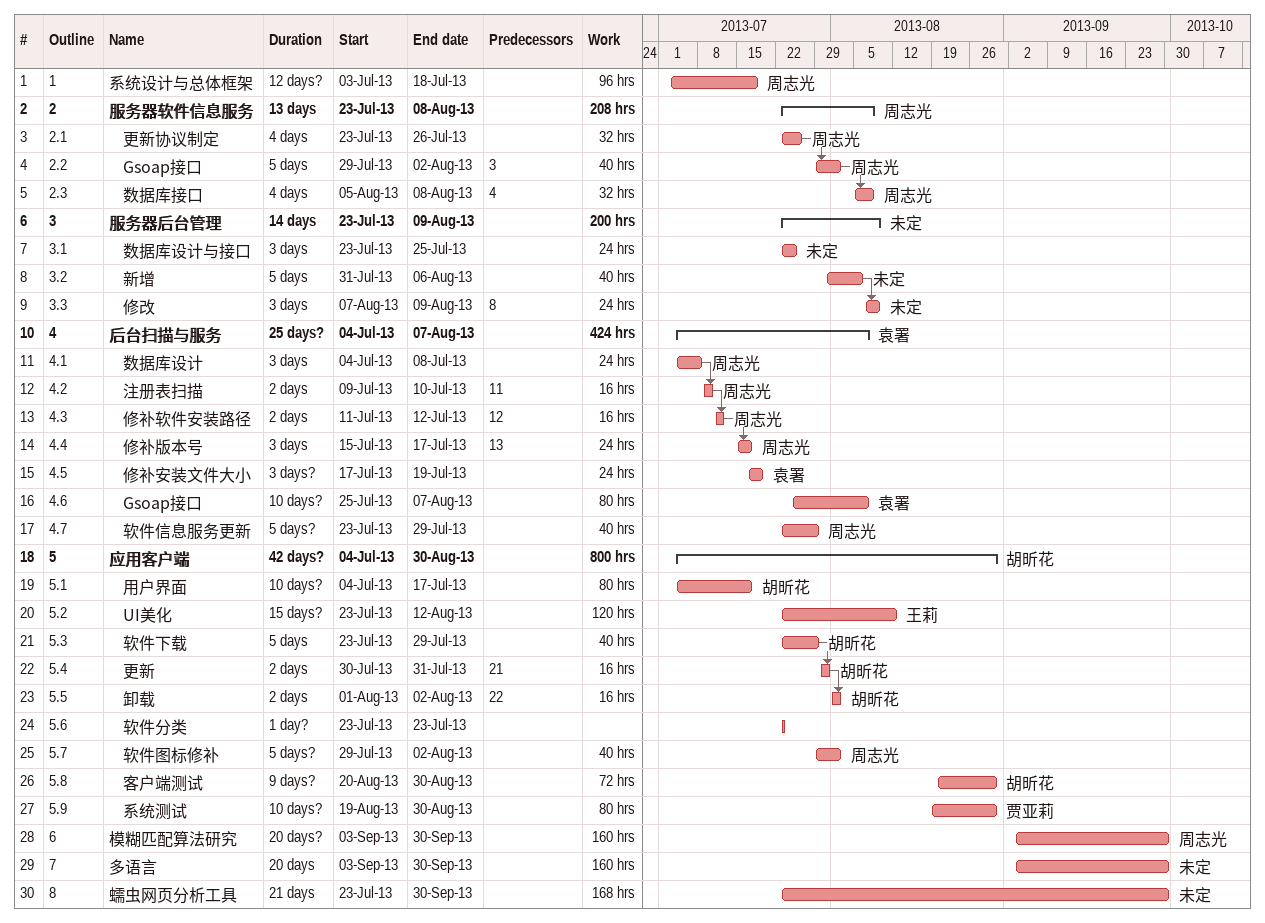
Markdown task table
| ID | WBS | Task | Duration | Start | Finish | Predecessors | Resources | Work (h) |
|---|---|---|---|---|---|---|---|---|
| 1 | 1 | 系统设计与总体框架 | 12d? | 2013-07-03 | 2013-07-18 |  | 周志光 | 96 |
| 2 | 2 | **服务器软件信息服务** | 13d | 2013-07-23 | 2013-08-08 |  | 周志光 | 208 |
| 3 | 2.1 | 更新协议制定 | 4d | 2013-07-23 | 2013-07-26 |  | 周志光 | 32 |
| 4 | 2.2 | Gsoap接口 | 5d | 2013-07-29 | 2013-08-02 | 3 | 周志光 | 40 |
| 5 | 2.3 | 数据库接口 | 4d | 2013-08-05 | 2013-08-08 | 4 | 周志光 | 32 |
| 6 | 3 | **服务器后台管理** | 14d | 2013-07-23 | 2013-08-09 |  | 未定 | 200 |
| 7 | 3.1 | 数据库设计与接口 | 3d | 2013-07-23 | 2013-07-25 |  | 未定 | 24 |
| 8 | 3.2 | 新增 | 5d | 2013-07-31 | 2013-08-06 |  | 未定 | 40 |
| 9 | 3.3 | 修改 | 3d | 2013-08-07 | 2013-08-09 | 8 | 未定 | 24 |
| 10 | 4 | **后台扫描与服务** | 25d? | 2013-07-04 | 2013-08-07 |  | 袁署 | 424 |
| 11 | 4.1 | 数据库设计 | 3d | 2013-07-04 | 2013-07-08 |  | 周志光 | 24 |
| 12 | 4.2 | 注册表扫描 | 2d | 2013-07-09 | 2013-07-10 | 11 | 周志光 | 16 |
| 13 | 4.3 | 修补软件安装路径 | 2d | 2013-07-11 | 2013-07-12 | 12 | 周志光 | 16 |
| 14 | 4.4 | 修补版本号 | 3d | 2013-07-15 | 2013-07-17 | 13 | 周志光 | 24 |
| 15 | 4.5 | 修补安装文件大小 | 3d? | 2013-07-17 | 2013-07-19 |  | 袁署 | 24 |
| 16 | 4.6 | Gsoap接口 | 10d? | 2013-07-25 | 2013-08-07 |  | 袁署 | 80 |
| 17 | 4.7 | 软件信息服务更新 | 5d? | 2013-07-23 | 2013-07-29 |  | 周志光 | 40 |
| 18 | 5 | **应用客户端** | 42d? | 2013-07-04 | 2013-08-30 |  | 胡昕花 | 800 |
| 19 | 5.1 | 用户界面 | 10d? | 2013-07-04 | 2013-07-17 |  | 胡昕花 | 80 |
| 20 | 5.2 | UI美化 | 15d? | 2013-07-23 | 2013-08-12 |  | 王莉 | 120 |
| 21 | 5.3 | 软件下载 | 5d | 2013-07-23 | 2013-07-29 |  | 胡昕花 | 40 |
| 22 | 5.4 | 更新 | 2d | 2013-07-30 | 2013-07-31 | 21 | 胡昕花 | 16 |
| 23 | 5.5 | 卸载 | 2d | 2013-08-01 | 2013-08-02 | 22 | 胡昕花 | 16 |
| 24 | 5.6 | 软件分类 | 1d? | 2013-07-23 | 2013-07-23 |  |  |  |
| 25 | 5.7 | 软件图标修补 | 5d? | 2013-07-29 | 2013-08-02 |  | 周志光 | 40 |
| 26 | 5.8 | 客户端测试 | 9d? | 2013-08-20 | 2013-08-30 |  | 胡昕花 | 72 |
| 27 | 5.9 | 系统测试 | 10d? | 2013-08-19 | 2013-08-30 |  | 贾亚莉 | 80 |
| 28 | 6 | 模糊匹配算法研究 | 20d? | 2013-09-03 | 2013-09-30 |  | 周志光 | 160 |
| 29 | 7 | 多语言 | 20d | 2013-09-03 | 2013-09-30 |  | 未定 | 160 |
| 30 | 8 | 蠕虫网页分析工具 | 21d | 2013-07-23 | 2013-09-30 |  | 未定 | 168 |
